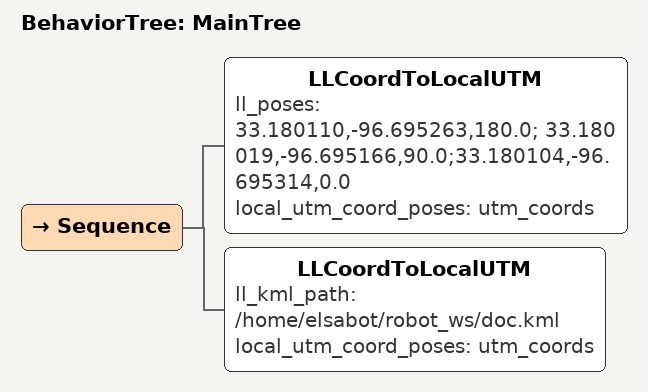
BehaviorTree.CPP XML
<root BTCPP_format="4" main_tree_to_execute = "MainTree">
    <BehaviorTree ID="MainTree">
        <Sequence>
            <LLCoordToLocalUTM ll_poses="33.180110,-96.695263,180.0; 33.180019,-96.695166,90.0;33.180104,-96.695314,0.0" local_utm_coord_poses="utm_coords" />
            <LLCoordToLocalUTM ll_kml_path="/home/elsabot/robot_ws/doc.kml" local_utm_coord_poses="utm_coords" />
        </Sequence>
    </BehaviorTree>
</root>
